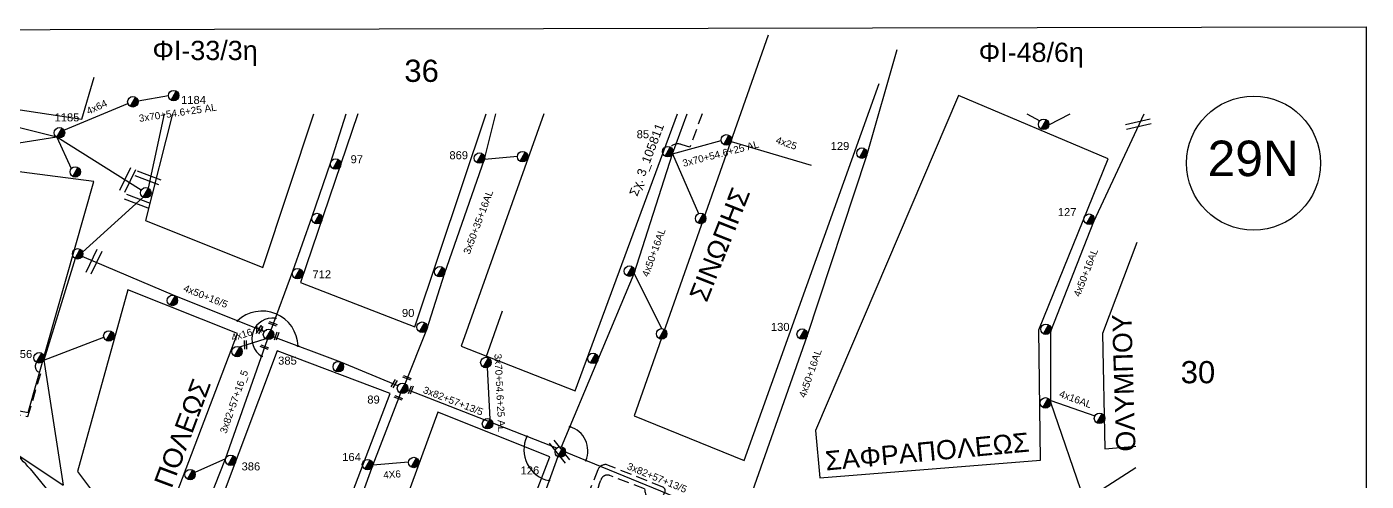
# Model space of a CAD drawing. Header units: millimetres. Extents: x 1421 to 7547, y 822 to 1873.
# Drawn here: x 7245.6 to 7547, y 1753.5 to 1855.8 of the extents above; entities that cross this region are included whole.
import ezdxf
from ezdxf.enums import TextEntityAlignment as Align

# ---------------------------------------------------------------- set-up
doc = ezdxf.new("R2010")
doc.units = ezdxf.units.MM
doc.linetypes.add('DASHED', pattern=[19.05, 12.7, -6.35])
doc.layers.get('0').update_dxf_attribs({"lineweight": 30})
for name, color, linetype, lineweight in [('3x50+35+16AL', 7, 'Continuous', 30), ('3x82+57+13_5', 7, 'Continuous', 30), ('3x82+57+16_5', 7, 'Continuous', 30), ('4x50+16_5', 7, 'Continuous', 30), ('4x64', 7, 'Continuous', 30), ('PINAKIDA', 7, 'DASHED', 30), ('TEXT_ΚΑΛΩΔΙΩΝ', 7, 'Continuous', 30), ('Άγνωστο εναέριο καλώδιο', 7, 'Continuous', 30), ('Άγνωστο Υπόγειο Καλώδιο', 7, 'DASHED', 30), ('Γυμνά εναέρια ΧΤ (3Φ)   4x16AL', 7, 'Continuous', 30), ('Γυμνά εναέρια ΧΤ και ΦΟΠ (3Φ)   4x50+16AL', 7, 'Continuous', 30), ('Εναέρια παροχή ΧΤ 4x25', 7, 'SYN_LINE', 30), ('Καλωδια Χ.Τ. 3x50+35', 7, 'Continuous', 30), ('Καλώδια ΧΤ   3x150+50CU', 7, 'DASHED', 30), ('Καλώδια ΧΤ   3x150AL+50CU', 7, 'DASHED', 30), ('Μηχανική τομή', 7, 'Continuous', 30), ('Στύλος ΦΜ', 7, 'Continuous', 30), ('Στύλος ΦΜ @ 1', 7, 'Continuous', 30), ('ΣΥΝ.ΚΑΛ4Χ6', 7, 'YPARXSK3X70+54', 30), ('Συνδέσεις', 7, 'Continuous', 30), ('Συνεστραμμένα ΧΤ   3x70+54.6+25 AL', 7, 'SYN_LINE', 30), ('Τομή', 7, 'Continuous', 30), ('Υπόβαθρο ΔΕΗ', 7, 'Continuous', 30)]:
    doc.layers.add(name, color=color, linetype=linetype, lineweight=lineweight)
doc.styles.add('arial', font='arial.ttf')
doc.styles.get("Standard").update_dxf_attribs({"font": 'arial.ttf'})
doc.linetypes.add('SYN_LINE', pattern='A,0.5,-0.0001,["/\\/\\/\\/",Standard,S=0.1,R=0,X=0,Y=-0.05],-0.25', length=0.7501)
doc.linetypes.add('YPARXSK3X70+54', pattern='A,2.5,[131,ltypeshp.shx,S=1,R=0,X=-9e-10,Y=0],-1e-11,[131,ltypeshp.shx,S=-1,R=180,X=2,Y=0],-4.1,[131,ltypeshp.shx,S=1,R=0,X=-0.1,Y=0],-1.9,2,0', length=10.5)

# ---------------------------------------------------------------- blocks, each defined once
blk = doc.blocks.new('ΥΠΑΡΧΩΝ ΤΣΙΜΕΝΤΕΝΙΟΣ ΣΤΥΛΟΣ')
at = {"layer": 'Στύλος ΦΜ'}
blk.add_hatch(color=7, dxfattribs=at).paths.add_polyline_path([(-1.29, -2.28, 0.574793), (2.62, 0, 0.268822), (1.3, 2.27)])
at = {"layer": 'Στύλος ΦΜ', "color": 7}
blk.add_line((-1.29, -2.28), (1.3, 2.27), dxfattribs=at)
blk.add_circle((0, 0), 2.62, dxfattribs=at)
at = {"layer": 'Στύλος ΦΜ', "flags": 4}
for tag, p in [('ΤΥΠΟΣ', (-4.91, 3.03)), ('ΑΡΙΘΜΟΣ', (-4.68, 8.05))]:
    blk.add_attdef(tag, p, '', height=4, dxfattribs=at)
blk = doc.blocks.new('ΤΟΜΗ')
at = {"layer": 'Τομή', "lineweight": -3, "ltscale": 40}
for p, q in [((-11.4, 1.1), (11.4, 1.1)), ((11.4, -3.6), (-11.4, -3.6))]:
    blk.add_line(p, q, dxfattribs=at)
blk = doc.blocks.new('ΜΗΧΑΝΙΚΗ ΤΟΜΗ')
at = {"layer": 'Μηχανική τομή', "lineweight": -3, "ltscale": 40}
for p, q in [((-3.8, 1.2), (3.8, 1.2)), ((3.8, -0.4), (-3.8, -0.4))]:
    blk.add_line(p, q, dxfattribs=at)
blk = doc.blocks.new('_ΣΥΝΔΕΣΗ')
at = {"layer": 'Συνδέσεις', "linetype": 'SYN_LINE', "ltscale": 40}
blk.add_hatch(color=256, dxfattribs=at).paths.add_polyline_path([(0.5, 0, 1), (-0.5, 0, 1)])
at = {"layer": 'Συνδέσεις'}
blk.add_circle((0, 0), 0.5, dxfattribs=at)

msp = doc.modelspace()

# ---------------------------------------------------------------- linework, layer by layer
at = {"color": 1, "lineweight": -3, "ltscale": 0.2}
msp.add_lwpolyline([(7300.61, 1787.59), (7305.5, 1800.78), (7309.86, 1813.13), (7314.04, 1825.35), (7317.49, 1836.26)], dxfattribs=at)
at = {"color": 30, "lineweight": -3, "ltscale": 0.2}
msp.add_lwpolyline([(7382.29, 1800.31), (7388.45, 1787.87)], dxfattribs=at)
at = {"linetype": 'Continuous', "lineweight": -3, "ltscale": 0.2}
msp.add_circle((7521.64, 1825.13), 15.08, dxfattribs=at)
at = {"layer": '3x50+35+16AL', "color": 133, "lineweight": -3, "ltscale": 0.2}
msp.add_lwpolyline([(7330.76, 1775.45), (7335.65, 1787.71), (7339.62, 1800.19), (7348.65, 1826.03), (7351.19, 1836.26)], dxfattribs=at)
at = {"layer": '3x82+57+13_5', "color": 2, "linetype": 'Continuous', "lineweight": -3, "ltscale": 0.2}
msp.add_lwpolyline([(7364.9, 1760.97), (7331.3, 1774.09)], dxfattribs=at)
at = {"layer": '3x82+57+13_5', "color": 30, "linetype": 'Continuous', "lineweight": -3, "ltscale": 0.2}
msp.add_lwpolyline([(7405.55, 1744), (7388.26, 1751.25), (7366.86, 1760.04)], dxfattribs=at)
at = {"layer": '3x82+57+16_5', "color": 1, "lineweight": -3, "ltscale": 0.2}
msp.add_lwpolyline([(7278.32, 1728.19), (7290.38, 1758.58), (7299.83, 1785.41)], dxfattribs=at)
at = {"layer": '4x50+16_5', "color": 2, "lineweight": -3, "ltscale": 0.2}
for points in [[(7299.04, 1787.21), (7278.98, 1795.24), (7258.09, 1804.09)], [(7329.15, 1775.01), (7316.32, 1780.32), (7301.08, 1786.05)]]:
    msp.add_lwpolyline(points, dxfattribs=at)
at = {"layer": '4x64', "color": 27, "linetype": 'SYN_LINE', "lineweight": -3, "ltscale": 15}
msp.add_lwpolyline([(7254, 1832.57), (7268.4, 1838.53)], dxfattribs=at)
at = {"layer": 'PINAKIDA', "linetype": 'Continuous', "lineweight": -3, "ltscale": 0.2}
msp.add_lwpolyline([(5474.15, 1851.64), (7546.99, 1855.83), (7546.99, 826.44), (5474.15, 822.25)], close=True, dxfattribs=at)
at = {"layer": 'Άγνωστο εναέριο καλώδιο', "color": 2, "linetype": 'SYN_LINE', "lineweight": -3, "ltscale": 10}
msp.add_lwpolyline([(7273.01, 1819.48), (7276.62, 1836.26)], dxfattribs=at)
at = {"layer": 'Άγνωστο εναέριο καλώδιο', "color": 1, "lineweight": -3, "ltscale": 0.2}
for points in [[(7470.66, 1836.26), (7473.58, 1834.68)], [(7475.61, 1833.78), (7480.35, 1836.26)]]:
    msp.add_lwpolyline(points, dxfattribs=at)
at = {"layer": 'Άγνωστο εναέριο καλώδιο', "color": 133, "lineweight": -3, "ltscale": 0.2}
msp.add_lwpolyline([(7348.65, 1826.03), (7356.02, 1826.69)], dxfattribs=at)
at = {"layer": 'Άγνωστο εναέριο καλώδιο', "color": 30, "lineweight": -3, "ltscale": 0.2}
msp.add_lwpolyline([(7390.92, 1827.25), (7396.8, 1813.77)], dxfattribs=at)
at = {"layer": 'Άγνωστο εναέριο καλώδιο', "color": 151, "linetype": 'SYN_LINE', "lineweight": -3, "ltscale": 10}
for points in [[(7271.84, 1817.44), (7258.2, 1805.1)], [(7256.5, 1803.69), (7249.46, 1780.76), (7253.84, 1752.59)], [(7249.46, 1780.76), (7262.96, 1785.97)]]:
    msp.add_lwpolyline(points, dxfattribs=at)
at = {"layer": 'Άγνωστο εναέριο καλώδιο', "color": 7, "lineweight": -3, "ltscale": 0.2}
msp.add_lwpolyline([(7290.38, 1758.58), (7283.45, 1755.48)], dxfattribs=at)
at = {"layer": 'Άγνωστο εναέριο καλώδιο', "color": 27, "lineweight": -3, "ltscale": 0.2}
msp.add_lwpolyline([(7483.61, 1749.17), (7495.14, 1756.6)], dxfattribs=at)
at = {"layer": 'Άγνωστο Υπόγειο Καλώδιο', "color": 7, "lineweight": -3, "ltscale": 0.2}
msp.add_lwpolyline([(7397.6, 1836.26), (7394.8, 1828.69), (7393.07, 1829.26, 0.31327), (7390.43, 1828.74)], format="xyb", dxfattribs=at)
at = {"layer": 'Γυμνά εναέρια ΧΤ (3Φ)   4x16AL', "color": 27, "lineweight": -3, "ltscale": 0.2}
for points in [[(7252.41, 1830.95), (7229.07, 1827.3)], [(7252.41, 1830.95), (7255.65, 1823.91)], [(7476, 1771.72), (7485.95, 1768.21)]]:
    msp.add_lwpolyline(points, dxfattribs=at)
at = {"layer": 'Γυμνά εναέρια ΧΤ (3Φ)   4x16AL', "color": 1, "lineweight": -3, "ltscale": 0.2}
msp.add_lwpolyline([(7299.45, 1785.55), (7293.53, 1783.72)], dxfattribs=at)
at = {"layer": 'Γυμνά εναέρια ΧΤ και ΦΟΠ (3Φ)   4x50+16AL', "color": 27, "lineweight": -3, "ltscale": 0.2}
for points in [[(7406.61, 1744.61), (7421.18, 1786.17), (7434.61, 1826.88), (7441.44, 1850.69)], [(7271.38, 1819.01), (7252.41, 1830.95), (7231.39, 1836.26), (7231.39, 1836.26)], [(7483.61, 1749.17), (7476, 1771.21), (7476.04, 1787.33), (7485.71, 1811.99), (7497.05, 1836.26)]]:
    msp.add_lwpolyline(points, dxfattribs=at)
at = {"layer": 'Γυμνά εναέρια ΧΤ και ΦΟΠ (3Φ)   4x50+16AL', "color": 30, "lineweight": -3, "ltscale": 0.2}
msp.add_lwpolyline([(7365.95, 1761.24), (7374.12, 1780.74), (7382.29, 1800.31), (7390.92, 1827.25), (7394.21, 1836.26)], dxfattribs=at)
at = {"layer": 'Γυμνά εναέρια ΧΤ και ΦΟΠ (3Φ)   4x50+16AL', "color": 173, "lineweight": -3, "ltscale": 0.2}
msp.add_lwpolyline([(7199.62, 1753.3), (7209.79, 1773.48), (7227.28, 1770.35), (7253.84, 1752.59)], dxfattribs=at)
at = {"layer": 'Γυμνά εναέρια ΧΤ και ΦΟΠ (3Φ)   4x50+16AL', "color": 133, "lineweight": -3, "ltscale": 0.2}
msp.add_lwpolyline([(7329.74, 1773.33), (7323.49, 1757.19), (7316.69, 1738.4), (7309.93, 1723.72)], dxfattribs=at)
at = {"layer": 'Εναέρια παροχή ΧΤ 4x25', "color": 30, "linetype": 'SYN_LINE', "lineweight": -3, "ltscale": 10}
msp.add_lwpolyline([(7404.15, 1830.03), (7422.15, 1824.69)], dxfattribs=at)
at = {"layer": 'Καλωδια Χ.Τ. 3x50+35', "color": 2, "lineweight": -3, "ltscale": 0.2}
msp.add_lwpolyline([(7365.1, 1759.07), (7355.14, 1731.38), (7347.99, 1713.25), (7339.52, 1691.84), (7330.6, 1670.66)], dxfattribs=at)
at = {"layer": 'Καλώδια ΧΤ   3x150+50CU', "color": 4, "lineweight": -3, "ltscale": 0.2}
msp.add_lwpolyline([(7194.61, 1753.41, -0.249), (7196.73, 1755.15), (7195.12, 1777.6), (7206.84, 1775.48, -0.600909), (7211.65, 1774.62), (7225.49, 1771.94, -0.896788), (7230.46, 1770.96), (7245.87, 1768.05), (7248.84, 1777.9, -0.577215), (7247.84, 1780.28)], format="xyb", dxfattribs=at)
at = {"layer": 'Καλώδια ΧΤ   3x150+50CU', "color": 30, "lineweight": -3, "ltscale": 0.2}
msp.add_lwpolyline([(7388.82, 1750.53, 0.628503), (7388.73, 1752.18), (7376.15, 1757.23, 0.350769), (7374.14, 1756.11), (7368.1, 1740.99, 0.450781), (7364.51, 1734.05), (7357.29, 1714.83, 0.441144), (7355.24, 1709.02), (7352.19, 1701.39), (7360.7, 1698.04)], format="xyb", dxfattribs=at)
at = {"layer": 'Καλώδια ΧΤ   3x150AL+50CU', "color": 27, "lineweight": -3, "ltscale": 0.2}
msp.add_lwpolyline([(7406, 1742.4, -0.512297), (7403.72, 1743.55), (7391.2, 1749.12, -0.650897), (7384.64, 1751.79), (7376.83, 1754.8, 0.424973), (7374.81, 1753.86, -0.021376), (7369.68, 1740.78, 0.5122), (7366.08, 1733.08), (7358.85, 1713.86, 0.631166), (7356.58, 1709.05), (7353.82, 1702.1), (7361.16, 1699.21)], format="xyb", dxfattribs=at)
at = {"layer": 'ΣΥΝ.ΚΑΛ4Χ6', "color": 133, "lineweight": -3, "ltscale": 20}
msp.add_line((7323.49, 1757.19), (7331.53, 1757.86), dxfattribs=at)
at = {"layer": 'Συνεστραμμένα ΧΤ   3x70+54.6+25 AL', "color": 27, "lineweight": -3, "ltscale": 8}
msp.add_lwpolyline([(7270.67, 1839.12), (7277.5, 1840.34)], dxfattribs=at)
at = {"layer": 'Συνεστραμμένα ΧΤ   3x70+54.6+25 AL', "color": 30, "lineweight": -3, "ltscale": 12}
msp.add_lwpolyline([(7390.92, 1827.25), (7401.84, 1830.26)], dxfattribs=at)
at = {"layer": 'Συνεστραμμένα ΧΤ   3x70+54.6+25 AL', "color": 2, "lineweight": -3, "ltscale": 20}
for points in [[(7349.02, 1781.41), (7352.66, 1791.86)], [(7349.89, 1767.49), (7349.3, 1779.12)]]:
    msp.add_lwpolyline(points, dxfattribs=at)
at = {"layer": 'Υπόβαθρο ΔΕΗ', "lineweight": -3, "ltscale": 0.2}
for points in [[(7412.43, 1853.95), (7382.27, 1768.27), (7407.04, 1758.19), (7437.42, 1843.07)], [(7217.82, 1844.89), (7216.83, 1841.26), (7258.02, 1835), (7260.76, 1844.45)], [(7455.25, 1840.38), (7423.07, 1764.92), (7424.09, 1754.26), (7473.73, 1758.26), (7473.34, 1787.62), (7488.95, 1826.13), (7455.25, 1840.38)], [(7278.41, 1836.26), (7272.38, 1812.2), (7298.74, 1801.63), (7310.24, 1836.26)], [(7320.14, 1836.26), (7307.19, 1798.24), (7332.95, 1788.24), (7349.02, 1836.26)], [(7361.97, 1836.26), (7343.39, 1783.94), (7369.01, 1773.85), (7392.04, 1836.26)], [(7202.75, 1828.48), (7192.08, 1834.71), (7183.61, 1780.94), (7245.96, 1769.02), (7260.69, 1820.98), (7202.75, 1828.48)], [(7495.41, 1807.26), (7487.63, 1786.77), (7488.2, 1760.83), (7495.15, 1761.44)], [(7274.59, 1738.24), (7293.04, 1786.8), (7268.39, 1796.63), (7257.07, 1755.69), (7270.12, 1738.31), (7274.59, 1738.24)], [(7327.38, 1773.26), (7301.98, 1782.88), (7280.54, 1725.73), (7295.58, 1707.91), (7303.03, 1709.22), (7327.38, 1773.26)], [(7363.29, 1759.02), (7338.1, 1769.07), (7309.32, 1690.28), (7323.76, 1672.64), (7330.21, 1672.98), (7363.29, 1759.02)], [(7246.36, 1756.31), (7324.45, 1660.44)]]:
    msp.add_lwpolyline(points, dxfattribs=at)
at = {"layer": 'Υπόβαθρο ΔΕΗ', "lineweight": -3}
for centre, radius, start, end in [((7298.59, 1783.75), 8.07, 1.4659, 133.4409), ((7300.93, 1785.58), 4.66, 82.0371, 238.4228), ((7364.55, 1760.58), 7.06, 154.7078, 258.584), ((7366.23, 1760.38), 5.63, 336.9001, 73.2252)]:
    msp.add_arc(centre, radius, start, end, dxfattribs=at)
at = {"layer": 'Υπόβαθρο ΔΕΗ', "lineweight": -3, "ltscale": 0.2}
msp.add_arc((7230.56, 1743.51), 20.34, 39.0202, 71.0756, dxfattribs=at)

# ---------------------------------------------------------------- block references
at = {"layer": 'Μηχανική τομή', "lineweight": -3, "xscale": 0.2499999999999187, "yscale": 0.2499999999999187, "zscale": 0.2499999999999187}
for p, rotation in [((7298.15, 1787.58), 59.1599449782589), ((7300.94, 1788.88), 338.787220796688), ((7301.75, 1786.24), 250.103682083903), ((7294.74, 1784.22), 271.7438846503862), ((7299.06, 1783.63), 338.787220796688), ((7328.37, 1775.42), 59.1599449782589), ((7331.16, 1776.72), 338.787220796688), ((7331.97, 1774.09), 250.103682083903), ((7329.21, 1772.2), 338.787220796688)]:
    msp.add_blockref('ΜΗΧΑΝΙΚΗ ΤΟΜΗ', p, dxfattribs=dict(at, rotation=rotation))
at = {"layer": 'Στύλος ΦΜ @ 1', "lineweight": -3, "ltscale": 40}
ref = msp.add_blockref('ΥΠΑΡΧΩΝ ΤΣΙΜΕΝΤΕΝΙΟΣ ΣΤΥΛΟΣ', (7278.68, 1840.33), dxfattribs=dict(at, xscale=0.4499999999998181, yscale=0.4499999999998181, zscale=0.4499999999998181))
ref.add_attrib('ΤΥΠΟΣ', '1184', (7280.35, 1838.46), dxfattribs={"layer": 'Στύλος ΦΜ', "height": 1.8, "flags": 4})
at = {"layer": 'Στύλος ΦΜ @ 1', "lineweight": -3, "ltscale": 40, "xscale": 0.4499999999998181, "yscale": 0.4499999999998181, "zscale": 0.4499999999998181}
for p in [(7269.51, 1838.94), (7474.43, 1833.86), (7403.02, 1830.37), (7357.19, 1826.58), (7256.55, 1823.15), (7272.42, 1818.46), (7310.93, 1812.65), (7397.25, 1812.68), (7257.08, 1804.71), (7338.55, 1800.68), (7381.23, 1800.81), (7278.4, 1794.21), (7264.11, 1786.22), (7388.47, 1786.69), (7474.93, 1787.73), (7292.95, 1782.7), (7348.93, 1780.23), (7373.03, 1781.17), (7315.73, 1779.3), (7474.83, 1771.16), (7349.3, 1766.46), (7487, 1767.67), (7332.7, 1757.73), (7282.37, 1755)]:
    msp.add_blockref('ΥΠΑΡΧΩΝ ΤΣΙΜΕΝΤΕΝΙΟΣ ΣΤΥΛΟΣ', p, dxfattribs=at)
at = {"layer": 'Στύλος ΦΜ @ 1', "lineweight": -3, "ltscale": 40}
ref = msp.add_blockref('ΥΠΑΡΧΩΝ ΤΣΙΜΕΝΤΕΝΙΟΣ ΣΤΥΛΟΣ', (7252.99, 1831.97), dxfattribs=dict(at, xscale=0.4499999999998181, yscale=0.4499999999998181, zscale=0.4499999999998181))
ref.add_attrib('ΤΥΠΟΣ', '1185', (7251.88, 1834.53), dxfattribs={"layer": 'Στύλος ΦΜ', "height": 1.8, "flags": 4})
ref = msp.add_blockref('ΥΠΑΡΧΩΝ ΤΣΙΜΕΝΤΕΝΙΟΣ ΣΤΥΛΟΣ', (7389.84, 1827.72), dxfattribs=dict(at, xscale=0.4499999999998181, yscale=0.4499999999998181, zscale=0.4499999999998181))
ref.add_attrib('ΤΥΠΟΣ', '85', (7382.85, 1830.74), dxfattribs={"layer": 'Στύλος ΦΜ', "height": 1.8, "flags": 4})
ref = msp.add_blockref('ΥΠΑΡΧΩΝ ΤΣΙΜΕΝΤΕΝΙΟΣ ΣΤΥΛΟΣ', (7433.54, 1827.38), dxfattribs=dict(at, xscale=0.4499999999998181, yscale=0.4499999999998181, zscale=0.4499999999998181))
ref.add_attrib('ΤΥΠΟΣ', '129', (7426.5, 1828.09), dxfattribs={"layer": 'Στύλος ΦΜ', "height": 1.8, "flags": 4})
ref = msp.add_blockref('ΥΠΑΡΧΩΝ ΤΣΙΜΕΝΤΕΝΙΟΣ ΣΤΥΛΟΣ', (7315.14, 1824.92), dxfattribs=dict(at, xscale=0.4499999999998181, yscale=0.4499999999998181, zscale=0.4499999999998181))
ref.add_attrib('ΤΥΠΟΣ', '97', (7318.49, 1825.11), dxfattribs={"layer": 'Στύλος ΦΜ', "height": 1.8, "flags": 4})
ref = msp.add_blockref('ΥΠΑΡΧΩΝ ΤΣΙΜΕΝΤΕΝΙΟΣ ΣΤΥΛΟΣ', (7347.49, 1826.27), dxfattribs=dict(at, xscale=0.4499999999998181, yscale=0.4499999999998181, zscale=0.4499999999998181))
ref.add_attrib('ΤΥΠΟΣ', '869', (7340.72, 1826.01), dxfattribs={"layer": 'Στύλος ΦΜ', "height": 1.8, "flags": 4})
ref = msp.add_blockref('ΥΠΑΡΧΩΝ ΤΣΙΜΕΝΤΕΝΙΟΣ ΣΤΥΛΟΣ', (7484.65, 1812.5), dxfattribs=dict(at, xscale=0.4499999999998181, yscale=0.4499999999998181, zscale=0.4499999999998181))
ref.add_attrib('ΤΥΠΟΣ', '127', (7477.6, 1813.2), dxfattribs={"layer": 'Στύλος ΦΜ', "height": 1.8, "flags": 4})
ref = msp.add_blockref('ΥΠΑΡΧΩΝ ΤΣΙΜΕΝΤΕΝΙΟΣ ΣΤΥΛΟΣ', (7306.55, 1800.25), dxfattribs=dict(at, xscale=0.4499999999998181, yscale=0.4499999999998181, zscale=0.4499999999998181))
ref.add_attrib('ΤΥΠΟΣ', '712', (7309.91, 1799.2), dxfattribs={"layer": 'Στύλος ΦΜ', "height": 1.8, "flags": 4})
ref = msp.add_blockref('ΥΠΑΡΧΩΝ ΤΣΙΜΕΝΤΕΝΙΟΣ ΣΤΥΛΟΣ', (7334.58, 1788.19), dxfattribs=dict(at, xscale=0.4499999999998181, yscale=0.4499999999998181, zscale=0.4499999999998181))
ref.add_attrib('ΤΥΠΟΣ', '90', (7330.04, 1790.5), dxfattribs={"layer": 'Στύλος ΦΜ', "height": 1.8, "flags": 4})
ref = msp.add_blockref('ΥΠΑΡΧΩΝ ΤΣΙΜΕΝΤΕΝΙΟΣ ΣΤΥΛΟΣ', (7300.03, 1786.57), dxfattribs=dict(at, xscale=0.4499999999998181, yscale=0.4499999999998181, zscale=0.4499999999998181))
ref.add_attrib('ΤΥΠΟΣ', '385', (7302.19, 1779.77), dxfattribs={"layer": 'Στύλος ΦΜ', "height": 1.8, "flags": 4})
ref = msp.add_blockref('ΥΠΑΡΧΩΝ ΤΣΙΜΕΝΤΕΝΙΟΣ ΣΤΥΛΟΣ', (7420.1, 1786.65), dxfattribs=dict(at, xscale=0.4499999999998181, yscale=0.4499999999998181, zscale=0.4499999999998181))
ref.add_attrib('ΤΥΠΟΣ', '130', (7413.06, 1787.36), dxfattribs={"layer": 'Στύλος ΦΜ', "height": 1.8, "flags": 4})
ref = msp.add_blockref('ΥΠΑΡΧΩΝ ΤΣΙΜΕΝΤΕΝΙΟΣ ΣΤΥΛΟΣ', (7248.42, 1781.31), dxfattribs=dict(at, xscale=0.4499999999998181, yscale=0.4499999999998181, zscale=0.4499999999998181))
ref.add_attrib('ΤΥΠΟΣ', '956', (7242.66, 1781.26), dxfattribs={"layer": 'Στύλος ΦΜ', "height": 1.8, "flags": 4})
ref = msp.add_blockref('ΥΠΑΡΧΩΝ ΤΣΙΜΕΝΤΕΝΙΟΣ ΣΤΥΛΟΣ', (7330.17, 1774.43), dxfattribs=dict(at, xscale=0.4499999999998181, yscale=0.4499999999998181, zscale=0.4499999999998181))
ref.add_attrib('ΤΥΠΟΣ', '89', (7322.25, 1771), dxfattribs={"layer": 'Στύλος ΦΜ', "height": 1.8, "flags": 4})
ref = msp.add_blockref('ΥΠΑΡΧΩΝ ΤΣΙΜΕΝΤΕΝΙΟΣ ΣΤΥΛΟΣ', (7365.68, 1760.09), dxfattribs=dict(at, xscale=0.4499999999998181, yscale=0.4499999999998181, zscale=0.4499999999998181))
ref.add_attrib('ΤΥΠΟΣ', '126', (7356.74, 1755.05), dxfattribs={"layer": 'Στύλος ΦΜ', "height": 1.8, "flags": 4})
ref = msp.add_blockref('ΥΠΑΡΧΩΝ ΤΣΙΜΕΝΤΕΝΙΟΣ ΣΤΥΛΟΣ', (7291.5, 1758.23), dxfattribs=dict(at, xscale=0.4499999999998181, yscale=0.4499999999998181, zscale=0.4499999999998181))
ref.add_attrib('ΤΥΠΟΣ', '386', (7293.96, 1755.95), dxfattribs={"layer": 'Στύλος ΦΜ', "height": 1.8, "flags": 4})
ref = msp.add_blockref('ΥΠΑΡΧΩΝ ΤΣΙΜΕΝΤΕΝΙΟΣ ΣΤΥΛΟΣ', (7322.31, 1757.26), dxfattribs=dict(at, xscale=0.4499999999998181, yscale=0.4499999999998181, zscale=0.4499999999998181))
ref.add_attrib('ΤΥΠΟΣ', '164', (7316.61, 1758.07), dxfattribs={"layer": 'Στύλος ΦΜ', "height": 1.8, "flags": 4})
at = {"layer": 'Συνδέσεις', "lineweight": -3, "xscale": 0.25, "yscale": 0.25, "zscale": 0.25}
for p in [(7301.58, 1790.2), (7293.04, 1789.61), (7306.66, 1783.96), (7298.49, 1781.62), (7358.17, 1763.6), (7367.85, 1765.77), (7371.4, 1758.17), (7363.15, 1753.67)]:
    msp.add_blockref('_ΣΥΝΔΕΣΗ', p, dxfattribs=at)
at = {"layer": 'Τομή', "lineweight": -3}
for p, xscale, yscale, zscale, rotation in [((7495.8, 1833.59), 0.2499999999998871, 0.2499999999998871, 0.2499999999998871, 192.7857858151219), ((7268.05, 1821.47), 0.2499999999998871, 0.2499999999998871, 0.2499999999998871, 64.27426721184166), ((7272.78, 1821.55), 0.2499999999998872, 0.2499999999998872, 0.2499999999998872, 159.1442274121806), ((7270.4, 1816.26), 0.2499999999998871, 0.2499999999998871, 0.2499999999998871, 159.1442274121806), ((7260.46, 1803.06), 0.2499999999998871, 0.2499999999998871, 0.2499999999998871, 64.27426721184166), ((7365.74, 1760.38), 0.249999999999887, 0.249999999999887, 0.249999999999887, 308.4713973511196)]:
    msp.add_blockref('ΤΟΜΗ', p, dxfattribs=dict(at, xscale=xscale, yscale=yscale, zscale=zscale, rotation=rotation))

# ---------------------------------------------------------------- texts
at = {"linetype": 'Continuous', "lineweight": -3, "ltscale": 0.2}
for s, height, p in [('36', 5, (7330.58, 1843.42)), ('29N', 8, (7511.32, 1822.2)), ('30', 5, (7505.25, 1775.57))]:
    msp.add_text(s, height=height, dxfattribs=at).set_placement(p)
at = {"lineweight": -3, "ltscale": 40, "char_height": 4, "width": 51.2353, "attachment_point": 1, "style": 'arial'}
for s, insert in [('{\\H1.083x;ΦΙ-33/3η}', (7273.91, 1852.67)), ('{\\H1.083x;ΦΙ-48/6η}', (7459.81, 1852.25))]:
    msp.add_mtext(s, dxfattribs=dict(at, insert=insert))
for s, insert, rotation in [('{\\H1.083x;ΣΙΝΩΠΗΣ}', (7394.58, 1795.19), 68.449), ('{\\H1.083x;ΟΛΥΜΠΟΥ}', (7490.77, 1760.11), 91.7815), ('{\\H1.083x;ΙΝΑΠΟΛΕΩΣ}', (7270.62, 1743.78), 69.461), ('{\\H1.083x;ΣΑΦΡΑΠΟΛΕΩΣ}', (7425.05, 1760.23), 5.3463)]:
    msp.add_mtext(s, dxfattribs=dict(at, insert=insert, rotation=rotation))
at = {"layer": 'TEXT_ΚΑΛΩΔΙΩΝ', "lineweight": -3, "ltscale": 0.2}
for s, rotation, p in [(' 4x64', 24.7106, (7261.09, 1837.62)), ('3x70+54.6+25 AL', 8.3864, (7279.59, 1836.48)), ('3x70+54.6+25 AL', 14.5153, (7401.76, 1827.27)), ('4x25', 341.1878, (7416.55, 1829.64)), ('3x50+35+16AL', 69.4747, (7347.2, 1811.86)), ('4x50+16AL', 69.8615, (7386.68, 1805)), ('4x50+16AL', 68.5792, (7483.88, 1800.48)), ('4x50+16/5', 338.1856, (7285.89, 1795.16)), (' 4x16 AL', 17.1349, (7295.31, 1786.89)), ('3x70+54.6+25 AL', 272.9018, (7352.09, 1773.41)), ('3x82+57+16_5', 70.5842, (7292.25, 1771.42)), ('3x82+57+13/5', 338.6669, (7341.57, 1771.6)), ('3x82+57+13/5', 337.6723, (7387.43, 1754.3)), ('4Χ6', 4.7667, (7327.81, 1755.04))]:
    msp.add_text(s, height=1.6, rotation=rotation, dxfattribs=at).set_placement(p, align=Align.MIDDLE_CENTER)
at = {"layer": 'TEXT_ΚΑΛΩΔΙΩΝ', "lineweight": -3, "ltscale": 0.2, "style": 'arial'}
for s, rotation, p in [('4x50+16AL ', 70.8162, (7420.8, 1772.18)), ('4x16AL ', 339.5489, (7477.76, 1772.58))]:
    msp.add_text(s, height=1.6, rotation=rotation, dxfattribs=at).set_placement(p)
at = {"layer": 'Υπόβαθρο ΔΕΗ', "lineweight": -3, "insert": (7381.11, 1818.23), "char_height": 2, "attachment_point": 1, "rotation": 69.2844}
msp.add_mtext_dynamic_manual_height_columns('Σχ. 3_105811', width=17.2548, gutter_width=12.5, heights=[0], dxfattribs=at)

doc.saveas('drawing.dxf')
